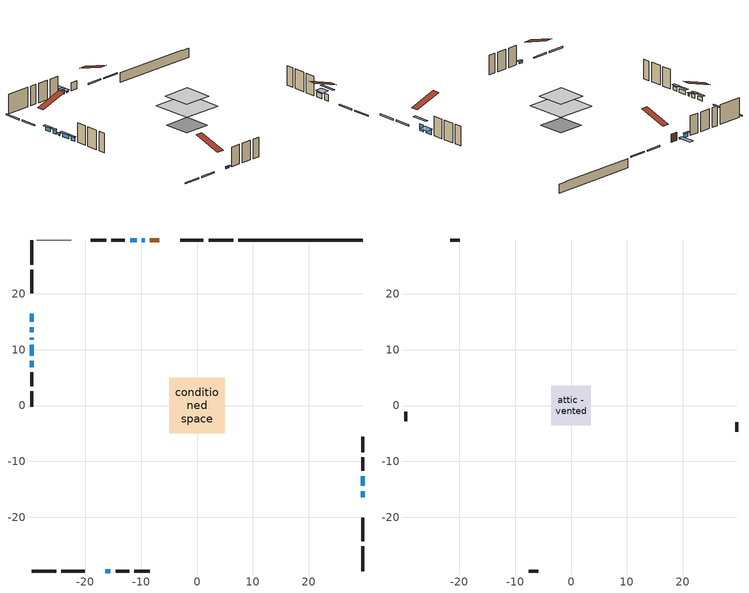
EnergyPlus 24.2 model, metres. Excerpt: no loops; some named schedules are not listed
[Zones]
conditioned space
 floor outside (Floor1 construction): -0.67,-0.67 -0.67,0.67 0.67,0.67 0.67,-0.67 z0.38
 floor adiabatic (AdiabaticFloorConstruction): -5,-5 -5,5 5,5 5,-5 z2.82
 floor foundation (Slab1 construction): -3.33,-3.33 -3.33,3.33 3.33,3.33 3.33,-3.33 z-1.98
 wall outside (RimJoist1 construction): 6.47,29.65 2.07,29.65 / -29.65,-29.65 -25.25,-29.65 / -29.65,29.65 -29.65,25.25 / 29.65,-29.65 29.65,-25.25 z0.38:0.68
 wall outside (RimJoist2 construction): 1.14,29.65 -3.03,29.65 / -24.32,-29.65 -20.15,-29.65 / -29.65,24.32 -29.65,20.15 / 29.65,-24.32 29.65,-20.15 z0.38:0.68
 wall outside (AdiabaticWallConstruction 1): -6.72,29.65 -8.45,29.65 z0.38:2.41
 wall outside (AdiabaticWallConstruction): 29.65,-16.45 29.65,-15.34 z0.38:2.01; -29.65,16.45 -29.65,14.98 / -10.82,29.65 -11.99,29.65 / -29.65,14.05 -29.65,13.09 / -29.65,10.87 -29.65,8.94 / -29.65,8.01 -29.65,6.84 z0.38:1.35; -16.46,-29.65 -15.51,-29.65 z0.38:0.79; -9.38,29.65 -9.89,29.65 z0.38:0.54; 29.65,-14.41 29.65,-12.66 z0.38:1.58; -29.65,12.16 -29.65,11.8 z0.38:0.74
 wall outside (Wall1 construction): -12.91,29.65 -15.35,29.65 / -14.59,-29.65 -12.14,-29.65 / -29.65,5.91 -29.65,3.47 / 29.65,-11.73 29.65,-9.29 z0.38:5.26
 wall outside (Wall2 construction): -16.28,29.65 -19.03,29.65 / -11.22,-29.65 -8.47,-29.65 / -29.65,2.54 -29.65,-0.21 / 29.65,-8.36 29.65,-5.61 z0.38:5.26
 wall foundation (FoundationWall1 construction): 7.4,29.65,-1.98 7.4,29.65,0.38 27.43,29.65,0.38 27.43,29.65,0.21 29.65,29.65,0.21 29.65,29.65,-1.98
 wall adiabatic (Wall4 construction): -22.57,29.65 -28.72,29.65 z0.38:5.26
 window (WindowConstruction 7): 29.65,-16.45 29.65,-15.34 z0.38:2
 window (WindowConstruction 6): -29.65,16.45 -29.65,14.98 z0.38:1.35
 window (WindowConstruction 9): -16.45,-29.65 -15.51,-29.65 z0.38:0.79
 window (WindowConstruction 8): -9.38,29.65 -9.89,29.65 z0.38:0.53
 window (WindowConstruction): 29.65,-14.41 29.65,-12.66 z0.38:1.57
 window (WindowConstruction 1): -10.82,29.65 -11.98,29.65 z0.38:1.35
 window (WindowConstruction 2): -29.65,14.05 -29.65,13.09 z0.38:1.35
 window (WindowConstruction 3): -29.65,12.16 -29.65,11.8 z0.38:0.74
 window (WindowConstruction 4): -29.65,10.87 -29.65,8.94 z0.38:1.35
 window (WindowConstruction 5): -29.65,8.01 -29.65,6.84 z0.38:1.35
 door (Door): -6.73,29.65 -8.45,29.65 z0.38:2.41
 ceiling adiabatic (AdiabaticFloorConstruction): 5,-5 5,5 -5,5 -5,-5 z2.82
attic - vented
 floor to conditioned space (Floor2 construction Reversed): -3.58,-3.58 -3.58,3.58 3.58,3.58 3.58,-3.58 z5.26
 wall outside (Wall3 construction): -19.96,29.65 -21.64,29.65 / -7.54,-29.65 -5.86,-29.65 / -29.65,-1.13 -29.65,-2.81 / 29.65,-4.68 29.65,-3 z0.38:5.26
 roof outside (Roof1 construction): -5.8,29.65,5.26 -5.8,22.68,7.58 -3.96,22.68,7.58 -3.96,29.65,5.26; -17.38,-29.65,5.26 -17.38,-22.68,7.58 -19.22,-22.68,7.58 -19.22,-29.65,5.26; -29.65,17.38,5.26 -22.68,17.38,7.58 -22.68,19.22,7.58 -29.65,19.22,5.26; 29.65,-17.38,5.26 22.68,-17.38,7.58 22.68,-19.22,7.58 29.65,-19.22,5.26
shading: 29.65,-13.82 29.65,-17.97 30.26,-17.97 30.26,-13.82 z3.53; -29.65,14.68 -29.65,16.75 -30.26,16.75 -30.26,14.68 z1.64; -15.36,-29.65 -16.6,-29.65 -16.6,-30.26 -15.36,-30.26 z0.93; -10.19,29.65 -9.08,29.65 -9.08,33.31 -10.19,33.31 z0.83; 29.65,-12.36 29.65,-14.71 31.48,-14.71 31.48,-12.36 z1.87; -12.28,29.65 -10.52,29.65 -10.52,30.26 -12.28,30.26 z1.64; -29.65,12.79 -29.65,14.35 -30.26,14.35 -30.26,12.79 z1.64; -29.65,11.5 -29.65,12.46 -30.26,12.46 -30.26,11.5 z1.04; -29.65,8.64 -29.65,11.17 -30.26,11.17 -30.26,8.64 z1.64; -29.65,6.54 -29.65,8.31 -30.26,8.31 -30.26,6.54 z1.64
[Building]
Building 1: Terrain=Suburbs
[Site:Location]
Edmonton Intl AP_AB: Latitude {deg}=53.31; Longitude {deg}=-113.58; Time Zone {hr}=-7; Elevation {m}=723; Keep Site Location Information=Yes
[Site:GroundTemperature:Shallow]
-1.56185, -3.61833, -3.78302, -2.80711, 1.11059, 5.01004, 8.39065, 10.5322, 10.7141, 8.97234, 5.67794, 1.89811
[Site:WaterMainsTemperature]
Calculation Method=Schedule; Temperature Schedule=mains temperature schedule
[Material] Roughness=Rough; Thermal Absorptance=0.9
Name | Thickness {m} | Conductivity {W/m-K} | Density {kg/m3} | Specific Heat {J/kg-K} | Solar Absorptance | Visible Absorptance
asphalt or fiberglass shingles | 0.00635 | 0.162714 | 1121.4 | 1465.45 | 0.4 | 0.4
ceiling loosefill ins | 0.254 | 0.0480833 | 16.02 | 1046.75 | 0.7 | 0.7
ceiling stud and cavity | 0.1397 | 0.288496 | 65.682 | 1177.47 | 0.7 | 0.7
concrete 4.0 in. | 0.1016 | 1.803125 | 2242.8 | 837.4 | 0.7 | 0.7
concrete 8.0 in. | 0.2032 | 1.803125 | 2242.8 | 837.4 | 0.7 | 0.7
door material | 0.04445 | 0.053851 | 512.64 | 1214.23 | 0.7 | 0.7
exterior vertical ins | 0.0457286 | 0.029427 | 32.04 | 1214.23 | 0.7 | 0.7
floor covering | 0.0127 | 0.0433444 | 54.468 | 1339.84 | 0.6 | 0.6
floor rigid ins; rim joist rigid ins; wall rigid ins | 0.051816 | 0.029427 | 32.04 | 1214.23 | 0.7 | 0.7
floor rigid ins 1; wall rigid ins 2 | 0.512978 | 0.029427 | 32.04 | 1214.23 | 0.7 | 0.7
floor stud and cavity | 0.1397 | 0.101559 | 92.3553 | 1139.71 | 0.7 | 0.7
floor stud and cavity 1 | 0.1397 | 1.75129 | 37.0049 | 1207.88 | 0.7 | 0.7
furniture material conditioned space 1 | 0.1524 | 0.115458 | 640.8 | 1214.23 | 0.6 | 0.6
gypsum board | 0.0127 | 0.160291 | 801 | 837.4 | 0.6 | 0.6
gypsum board 1 | 0.0127 | 0.160291 | 801 | 837.4 | 0.7 | 0.7
osb sheathing 0.5 in. | 0.0127 | 0.115458 | 512.64 | 1214.23 | 0.7 | 0.7
osb sheathing 0.75 in. | 0.01905 | 0.115458 | 512.64 | 1214.23 | 0.7 | 0.7
osb sheathing 2.0 in. | 0.0508 | 0.115458 | 512.64 | 1214.23 | 0.7 | 0.7
rim joist stud and cavity | 0.0508 | 0.0420812 | 125.044 | 1163.47 | 0.6 | 0.6
rim joist stud and cavity 1 | 0.0508 | 0.0311696 | 125.044 | 1163.47 | 0.6 | 0.6
wall rigid ins 1 | 0.051816 | 0.029427 | 32.04 | 1214.23 | 0.4 | 0.4
wall stud and cavity | 0.1397 | 0.236131 | 139.0536 | 1170.24 | 0.7 | 0.7
wall stud and cavity 1 | 0.1397 | 0.23543 | 139.0536 | 1170.24 | 0.7 | 0.7
wall stud and cavity 2 | 0.0889 | 6.9971 | 50.32683 | 1063.81 | 0.6 | 0.6
wall stud and cavity 3 | 0.1397 | 0.184706 | 139.0536 | 1170.24 | 0.7 | 0.7
wall stud and cavity 4 | 0.0889 | 0.380278 | 52.3479 | 1209.89 | 0.7 | 0.7
wall stud and cavity 5 | 0.0889 | 0.391764 | 83.0341 | 1211.67 | 0.7 | 0.7
wood siding | 0.0254 | 0.102417 | 544.68 | 1172.36 | 0.4 | 0.4
wood siding 1 | 0.00254 | 0.102417 | 544.68 | 1172.36 | 0.4 | 0.4
wood siding 2; wood siding 3; wood siding 4 | 0.0254 | 0.102417 | 544.68 | 1172.36 | 0.7 | 0.7
[WindowMaterial:SimpleGlazingSystem]
Name | U-Factor {W/m2-K} | Solar Heat Gain Coefficient
WindowMaterial | 1.75904 | 0.39
WindowMaterial 1 | 1.86693 | 0.36
WindowMaterial 2 | 1.91405 | 0.34
WindowMaterial 3 | 2.69591 | 0.46
WindowMaterial 4 | 1.82093 | 0.37
WindowMaterial 5 | 1.69715 | 0.41
WindowMaterial 6 | 2.77995 | 0.31
WindowMaterial 7 | 2.11562 | 0.27
[Construction]
AdiabaticFloorConstruction: floor stud and cavity 1, floor rigid ins 1, osb sheathing 0.75 in., floor covering
AdiabaticWallConstruction: wood siding 3, wall rigid ins 2, wall stud and cavity 4, gypsum board
AdiabaticWallConstruction 1: wood siding 4, wall rigid ins 2, wall stud and cavity 4, gypsum board
Door: door material
Floor1 construction: floor stud and cavity, floor rigid ins, osb sheathing 0.75 in., floor covering
Floor2 construction Reversed: gypsum board, ceiling stud and cavity, ceiling loosefill ins
FoundationWall1 construction: concrete 8.0 in., gypsum board 1
furniture construction conditioned space 1: furniture material conditioned space 1
PartitionWallConstruction: gypsum board, wall stud and cavity 5, gypsum board
RimJoist1 construction: wood siding 2, rim joist rigid ins, osb sheathing 2.0 in., rim joist stud and cavity
RimJoist2 construction: wood siding 2, osb sheathing 2.0 in., rim joist stud and cavity 1
Roof1 construction: asphalt or fiberglass shingles
Slab1 construction: concrete 4.0 in.
Wall1 construction: wood siding, wall rigid ins, osb sheathing 0.5 in., wall stud and cavity, gypsum board
Wall2 construction: wood siding, wall rigid ins, osb sheathing 0.5 in., wall stud and cavity 1, gypsum board
Wall3 construction: wood siding 1, wall stud and cavity 2
Wall4 construction: wall rigid ins 1, osb sheathing 0.5 in., wall stud and cavity 3, gypsum board
WindowConstruction: WindowMaterial
WindowConstruction 1; WindowConstruction 5: WindowMaterial 1
WindowConstruction 2; WindowConstruction 4: WindowMaterial 2
WindowConstruction 3: WindowMaterial 3
WindowConstruction 6: WindowMaterial 4
WindowConstruction 7: WindowMaterial 5
WindowConstruction 8: WindowMaterial 6
WindowConstruction 9: WindowMaterial 7
[Zone] Multiplier=1; Part of Total Floor Area=Yes
Name | Volume {m3}
attic - vented | 19.354
conditioned space | 377
[Space]
Name | Zone | Volume {m3}
attic - vented 1 | attic - vented | 19.354
conditioned space 1 | conditioned space | 377
[ZoneInfiltration:EffectiveLeakageArea]
infil attic - vented 1: Zone or Space=attic - vented 1; Schedule=Always On Discrete; Effective Air Leakage Area {cm2}=1783.65; Stack Coefficient=0.000500797; Wind Coefficient=1.512e-05
[ZoneMixing]
whole house fan mix: Zone or Space=attic - vented; Schedule=Always On Continuous; Design Flow Rate Calculation Method=Flow/Zone; Design Flow Rate {m3/s}=0; Source Zone or Space=conditioned space
[SurfaceProperty:ExposedFoundationPerimeter]
Slab1: Exposed Perimeter Calculation Method=TotalExposedPerimeter; Total Exposed Perimeter {m}=22.25
[InternalMass] Zone or ZoneList=conditioned space; Space or SpaceList=conditioned space 1
Name | Construction | Surface Area {m2}
furniture mass conditioned space 1 | furniture construction conditioned space 1 | 58.472
partition wall mass | PartitionWallConstruction | 146.18
[Lights]
interior lighting: Zone or ZoneList or Space or SpaceList=conditioned space 1; Schedule=interior lighting schedule; Design Level Calculation Method=LightingLevel; Lighting Level {W}=343.2; Return Air Fraction=0; Fraction Radiant=0.6; Fraction Visible=0.2; Fraction Replaceable=1
[People]
occupants: Zone or ZoneList or Space or SpaceList=conditioned space 1; Number of People Schedule=occupants schedule; Number of People Calculation Method=People; Number of People=3; Fraction Radiant=0.314171; Sensible Heat Fraction=0.56303; Activity Level Schedule=occupants activity schedule; Carbon Dioxide Generation Rate {m3/s-W}=0; Enable ASHRAE 55 Comfort Warnings=No; Mean Radiant Temperature Calculation Type=EnclosureAveraged
[ElectricEquipment] Zone or ZoneList or Space or SpaceList=conditioned space 1; Design Level Calculation Method=EquipmentLevel
Name | Schedule | Design Level {W} | Fraction Latent | Fraction Radiant | Fraction Lost
clothes dryer | clothes dryer schedule | 140.772 | 0.015 | 0.081 | 0.85
clothes washer | clothes washer schedule | 32.1985 | 0.03 | 0.162 | 0.7
cooking range | cooking range schedule | 208.969 | 0.08 | 0.432 | 0.2
dishwasher | dishwasher schedule | 66.8632 | 0.3 | 0.18 | 0.4
fridge | fridge schedule | 72.9452 | 0 | 0.6 | 0
mech vent bath fan 0 | mech vent bath fan 0 schedule | 50.2 | 0 | 0 | 1
mech vent bath fan 1 | mech vent bath fan 1 schedule | 50.2 | 0 | 0 | 1
mech vent house fan | mech vent house fan schedule | 0 | 0 | 0 | 1
mech vent house fan cfis | mech vent house fan cfis schedule | 0 | 0 | 0 | 0
mech vent range fan 0 | mech vent range fan 0 schedule | 57 | 0 | 0 | 1
misc plug loads | misc plug loads schedule | 494.7 | 0.045 | 0.513 | 0.1
whole house fan | Always On Discrete | 0 | 0 | 0 | 1
[OtherEquipment] Zone or ZoneList or Space or SpaceList=conditioned space 1; Design Level Calculation Method=EquipmentLevel
Name | Fuel Type | Schedule | Design Level {W} | Fraction Latent | Fraction Radiant | Fraction Lost
clothes dryer 1 | Electricity | clothes dryer schedule | 0 | 0.015 | 0.081 | 0.85
cooking range 1 | Electricity | cooking range schedule | 0 | 0.08 | 0.432 | 0.2
general water use latent | None | general water use schedule | 59.3978 | 1 | 0 | 0
general water use sensible | None | general water use schedule | -58.539 | 0 | 0.6 | 0
mech vent house fan latent load | None | Always On Discrete | 0 | 1 | 0 | 0
mech vent house fan sensible load | None | Always On Discrete | 0 | 0 | 0 | 0
water heater energy adjustment1 | NaturalGas | Always On Discrete | 0.01 | 0 | 0 | 1
[ZoneInfiltration:DesignFlowRate] Zone or ZoneList or Space or SpaceList=conditioned space 1; Schedule=Always On Discrete; Design Flow Rate Calculation Method=Flow/Zone; Design Flow Rate {m3/s}=0
infil flow; natural vent flow; whole house fan flow
[AvailabilityManager:Scheduled]
furnace airloop Availability Manager: Schedule=Always On Discrete
[Foundation:Kiva]
Foundation Kiva 1: Initial Indoor Air Temperature {C}=18; Wall Height Above Grade {m}=0.379994; Wall Depth Below Slab {m}=0.2032; Custom Block Material Name 1=exterior vertical ins; Custom Block Depth 1 {m}=2.36001; Custom Block X Position 1 {m}=0.2159; Custom Block Z Position 1 {m}=0
[Foundation:Kiva:Settings]
Soil Conductivity {W/m-K}=0.849921; Soil Density {kg/m3}=1842.3; Soil Specific Heat {J/kg-K}=418.7; Ground Solar Absorptivity=0.9; Ground Thermal Absorptivity=0.9; Ground Surface Roughness {m}=0.03; Far-Field Width {m}=40; Deep-Ground Boundary Condition=ZeroFlux; Deep-Ground Depth {m}=40; Minimum Cell Dimension {m}=0.2; Maximum Cell Growth Coefficient=3; Simulation Timestep=Timestep
[Exterior:Lights]
exterior lighting: Schedule=exterior lighting schedule; Design Level {W}=75.6
[EnergyManagementSystem:GlobalVariable]
furnace_airloop_Fan_RTF
infil_program_Qfan
infil_program_Qinf
natural_vent_program_Qnv
natural_vent_program_Qwhf
[EnergyManagementSystem:Sensor]
Name | Output:Variable or Output:Meter Index Key | Output:Variable or Output:Meter
airflow_gain | infil flow | Infiltration Sensible Heat Gain Energy
airflow_gain_1 | natural vent flow | Infiltration Sensible Heat Gain Energy
airflow_gain_2 | whole house fan flow | Infiltration Sensible Heat Gain Energy
airflow_loss | infil flow | Infiltration Sensible Heat Loss Energy
airflow_loss_1 | natural vent flow | Infiltration Sensible Heat Loss Energy
airflow_loss_2 | whole house fan flow | Infiltration Sensible Heat Loss Energy
clg_load_cond |  | Cooling:EnergyTransfer:Zone:CONDITIONED SPACE
clg_sp_s; clg_sp_s_1 | cooling setpoint | Schedule Value
clothes_dryer_exhaust_0_sch_s | clothes dryer exhaust 0 schedule | Schedule Value
cool_season | cooling season schedule | Schedule Value
htg_load_cond |  | Heating:EnergyTransfer:Zone:CONDITIONED SPACE
htg_sp_s; htg_sp_s_1 | heating setpoint | Schedule Value
ig_ee_conv | clothes dryer | Electric Equipment Convective Heating Energy
ig_ee_conv_2 | cooking range | Electric Equipment Convective Heating Energy
ig_ee_conv_4 | fridge | Electric Equipment Convective Heating Energy
ig_ee_conv_5 | misc plug loads | Electric Equipment Convective Heating Energy
ig_ee_conv_6 | whole house fan | Electric Equipment Convective Heating Energy
ig_ee_rad | clothes dryer | Electric Equipment Radiant Heating Energy
ig_ee_rad_2 | cooking range | Electric Equipment Radiant Heating Energy
ig_ee_rad_4 | fridge | Electric Equipment Radiant Heating Energy
ig_ee_rad_5 | misc plug loads | Electric Equipment Radiant Heating Energy
ig_ee_rad_6 | whole house fan | Electric Equipment Radiant Heating Energy
ig_lgt_conv | interior lighting | Lights Convective Heating Energy
ig_lgt_rad | interior lighting | Lights Radiant Heating Energy
ig_lgt_vis | interior lighting | Lights Visible Radiation Heating Energy
ig_oe_conv | clothes dryer 1 | Other Equipment Convective Heating Energy
ig_oe_conv_1 | cooking range 1 | Other Equipment Convective Heating Energy
ig_oe_conv_2 | general water use latent | Other Equipment Convective Heating Energy
ig_oe_conv_3 | general water use sensible | Other Equipment Convective Heating Energy
ig_oe_conv_4 | water heater energy adjustment1 | Other Equipment Convective Heating Energy
ig_oe_rad | clothes dryer 1 | Other Equipment Radiant Heating Energy
ig_oe_rad_1 | cooking range 1 | Other Equipment Radiant Heating Energy
ig_oe_rad_2 | general water use latent | Other Equipment Radiant Heating Energy
ig_oe_rad_3 | general water use sensible | Other Equipment Radiant Heating Energy
ig_oe_rad_4 | water heater energy adjustment1 | Other Equipment Radiant Heating Energy
ig_ppl_conv | occupants | People Convective Heating Energy
ig_ppl_rad | occupants | People Radiant Heating Energy
im_conv | furniture mass conditioned space 1 | Surface Inside Face Convection Heat Gain Energy
im_conv_1 | partition wall mass | Surface Inside Face Convection Heat Gain Energy
im_ig | furniture mass conditioned space 1 | Surface Inside Face Internal Gains Radiation Heat Gain Energy
im_ig_1 | partition wall mass | Surface Inside Face Internal Gains Radiation Heat Gain Energy
im_lgt | furniture mass conditioned space 1 | Surface Inside Face Lights Radiation Heat Gain Energy
im_lgt_1 | partition wall mass | Surface Inside Face Lights Radiation Heat Gain Energy
im_sol | furniture mass conditioned space 1 | Surface Inside Face Solar Radiation Heat Gain Energy
im_sol_1 | partition wall mass | Surface Inside Face Solar Radiation Heat Gain Energy
im_surf | furniture mass conditioned space 1 | Surface Inside Face Net Surface Thermal Radiation Heat Gain Energy
im_surf_1 | partition wall mass | Surface Inside Face Net Surface Thermal Radiation Heat Gain Energy
mech_vent_bath_fan_0_sch_s | mech vent bath fan 0 schedule | Schedule Value
mech_vent_bath_fan_1_sch_s | mech vent bath fan 1 schedule | Schedule Value
mech_vent_range_fan_0_sch_s | mech vent range fan 0 schedule | Schedule Value
mv_conv | mech vent bath fan 0 | Electric Equipment Convective Heating Energy
mv_conv_1 | mech vent bath fan 1 | Electric Equipment Convective Heating Energy
mv_conv_2 | mech vent house fan | Electric Equipment Convective Heating Energy
mv_conv_3 | mech vent house fan cfis | Electric Equipment Convective Heating Energy
mv_conv_4 | mech vent range fan 0 | Electric Equipment Convective Heating Energy
mv_conv_5 | mech vent house fan latent load | Other Equipment Convective Heating Energy
mv_conv_6 | mech vent house fan sensible load | Other Equipment Convective Heating Energy
mv_rad | mech vent bath fan 0 | Electric Equipment Radiant Heating Energy
mv_rad_1 | mech vent bath fan 1 | Electric Equipment Radiant Heating Energy
mv_rad_2 | mech vent house fan | Electric Equipment Radiant Heating Energy
mv_rad_3 | mech vent house fan cfis | Electric Equipment Radiant Heating Energy
mv_rad_4 | mech vent range fan 0 | Electric Equipment Radiant Heating Energy
mv_rad_5 | mech vent house fan latent load | Other Equipment Radiant Heating Energy
mv_rad_6 | mech vent house fan sensible load | Other Equipment Radiant Heating Energy
natural_vent_s | natural vent schedule | Schedule Value
out_pb_s |  | Site Outdoor Air Barometric Pressure
out_wt_s |  | Site Outdoor Air Humidity Ratio
site_vw_s |  | Site Wind Speed
ss_back_out | Window1 | Surface Window Shortwave from Zone Back Out Window Heat Transfer Rate
ss_back_out_1 | Window11 | Surface Window Shortwave from Zone Back Out Window Heat Transfer Rate
ss_back_out_2 | Window12 | Surface Window Shortwave from Zone Back Out Window Heat Transfer Rate
ss_back_out_3 | Window3 | Surface Window Shortwave from Zone Back Out Window Heat Transfer Rate
ss_back_out_4 | Window4 | Surface Window Shortwave from Zone Back Out Window Heat Transfer Rate
ss_back_out_5 | Window5 | Surface Window Shortwave from Zone Back Out Window Heat Transfer Rate
ss_back_out_6 | Window6 | Surface Window Shortwave from Zone Back Out Window Heat Transfer Rate
ss_back_out_7 | Window7 | Surface Window Shortwave from Zone Back Out Window Heat Transfer Rate
ss_back_out_8 | Window8 | Surface Window Shortwave from Zone Back Out Window Heat Transfer Rate
ss_back_out_9 | Window9 | Surface Window Shortwave from Zone Back Out Window Heat Transfer Rate
ss_conv | Door1 | Surface Inside Face Convection Heat Gain Energy
ss_conv_1 | Window1 | Surface Inside Face Convection Heat Gain Energy
ss_conv_10 | Window9 | Surface Inside Face Convection Heat Gain Energy
ss_conv_2 | Window11 | Surface Inside Face Convection Heat Gain Energy
ss_conv_3 | Window12 | Surface Inside Face Convection Heat Gain Energy
ss_conv_4 | Window3 | Surface Inside Face Convection Heat Gain Energy
ss_conv_5 | Window4 | Surface Inside Face Convection Heat Gain Energy
ss_conv_6 | Window5 | Surface Inside Face Convection Heat Gain Energy
ss_conv_7 | Window6 | Surface Inside Face Convection Heat Gain Energy
ss_conv_8 | Window7 | Surface Inside Face Convection Heat Gain Energy
ss_conv_9 | Window8 | Surface Inside Face Convection Heat Gain Energy
ss_ig | Door1 | Surface Inside Face Internal Gains Radiation Heat Gain Energy
ss_ig_1 | Window1 | Surface Inside Face Internal Gains Radiation Heat Gain Energy
ss_ig_10 | Window9 | Surface Inside Face Internal Gains Radiation Heat Gain Energy
ss_ig_2 | Window11 | Surface Inside Face Internal Gains Radiation Heat Gain Energy
ss_ig_3 | Window12 | Surface Inside Face Internal Gains Radiation Heat Gain Energy
ss_ig_4 | Window3 | Surface Inside Face Internal Gains Radiation Heat Gain Energy
ss_ig_5 | Window4 | Surface Inside Face Internal Gains Radiation Heat Gain Energy
ss_ig_6 | Window5 | Surface Inside Face Internal Gains Radiation Heat Gain Energy
ss_ig_7 | Window6 | Surface Inside Face Internal Gains Radiation Heat Gain Energy
ss_ig_8 | Window7 | Surface Inside Face Internal Gains Radiation Heat Gain Energy
ss_ig_9 | Window8 | Surface Inside Face Internal Gains Radiation Heat Gain Energy
ss_lgt | Door1 | Surface Inside Face Lights Radiation Heat Gain Energy
ss_sol | Door1 | Surface Inside Face Solar Radiation Heat Gain Energy
ss_surf | Door1 | Surface Inside Face Net Surface Thermal Radiation Heat Gain Energy
ss_surf_1 | Window1 | Surface Inside Face Net Surface Thermal Radiation Heat Gain Energy
ss_surf_10 | Window9 | Surface Inside Face Net Surface Thermal Radiation Heat Gain Energy
ss_surf_2 | Window11 | Surface Inside Face Net Surface Thermal Radiation Heat Gain Energy
ss_surf_3 | Window12 | Surface Inside Face Net Surface Thermal Radiation Heat Gain Energy
ss_surf_4 | Window3 | Surface Inside Face Net Surface Thermal Radiation Heat Gain Energy
ss_surf_5 | Window4 | Surface Inside Face Net Surface Thermal Radiation Heat Gain Energy
ss_surf_6 | Window5 | Surface Inside Face Net Surface Thermal Radiation Heat Gain Energy
ss_surf_7 | Window6 | Surface Inside Face Net Surface Thermal Radiation Heat Gain Energy
ss_surf_8 | Window7 | Surface Inside Face Net Surface Thermal Radiation Heat Gain Energy
ss_surf_9 | Window8 | Surface Inside Face Net Surface Thermal Radiation Heat Gain Energy
ss_trans_in | Window1 | Surface Window Transmitted Solar Radiation Rate
ss_trans_in_1 | Window11 | Surface Window Transmitted Solar Radiation Rate
ss_trans_in_2 | Window12 | Surface Window Transmitted Solar Radiation Rate
ss_trans_in_3 | Window3 | Surface Window Transmitted Solar Radiation Rate
ss_trans_in_4 | Window4 | Surface Window Transmitted Solar Radiation Rate
ss_trans_in_5 | Window5 | Surface Window Transmitted Solar Radiation Rate
ss_trans_in_6 | Window6 | Surface Window Transmitted Solar Radiation Rate
ss_trans_in_7 | Window7 | Surface Window Transmitted Solar Radiation Rate
ss_trans_in_8 | Window8 | Surface Window Transmitted Solar Radiation Rate
ss_trans_in_9 | Window9 | Surface Window Transmitted Solar Radiation Rate
ss_trans_out | Window1 | Surface Inside Face Initial Transmitted Diffuse Transmitted Out Window Solar Radiation Rate
ss_trans_out_1 | Window11 | Surface Inside Face Initial Transmitted Diffuse Transmitted Out Window Solar Radiation Rate
ss_trans_out_2 | Window12 | Surface Inside Face Initial Transmitted Diffuse Transmitted Out Window Solar Radiation Rate
ss_trans_out_3 | Window3 | Surface Inside Face Initial Transmitted Diffuse Transmitted Out Window Solar Radiation Rate
ss_trans_out_4 | Window4 | Surface Inside Face Initial Transmitted Diffuse Transmitted Out Window Solar Radiation Rate
ss_trans_out_5 | Window5 | Surface Inside Face Initial Transmitted Diffuse Transmitted Out Window Solar Radiation Rate
ss_trans_out_6 | Window6 | Surface Inside Face Initial Transmitted Diffuse Transmitted Out Window Solar Radiation Rate
ss_trans_out_7 | Window7 | Surface Inside Face Initial Transmitted Diffuse Transmitted Out Window Solar Radiation Rate
ss_trans_out_8 | Window8 | Surface Inside Face Initial Transmitted Diffuse Transmitted Out Window Solar Radiation Rate
ss_trans_out_9 | Window9 | Surface Inside Face Initial Transmitted Diffuse Transmitted Out Window Solar Radiation Rate
s_conv | Floor1 | Surface Inside Face Convection Heat Gain Energy
s_conv_1 | Floor2 | Surface Inside Face Convection Heat Gain Energy
s_conv_10 | RimJoist2:180 | Surface Inside Face Convection Heat Gain Energy
s_conv_11 | RimJoist2:270 | Surface Inside Face Convection Heat Gain Energy
s_conv_12 | RimJoist2:90 | Surface Inside Face Convection Heat Gain Energy
s_conv_13 | Slab1 | Surface Inside Face Convection Heat Gain Energy
s_conv_14 | Wall1:0 | Surface Inside Face Convection Heat Gain Energy
s_conv_15 | Wall1:180 | Surface Inside Face Convection Heat Gain Energy
s_conv_16 | Wall1:270 | Surface Inside Face Convection Heat Gain Energy
s_conv_17 | Wall1:90 | Surface Inside Face Convection Heat Gain Energy
s_conv_18 | Wall2:0 | Surface Inside Face Convection Heat Gain Energy
